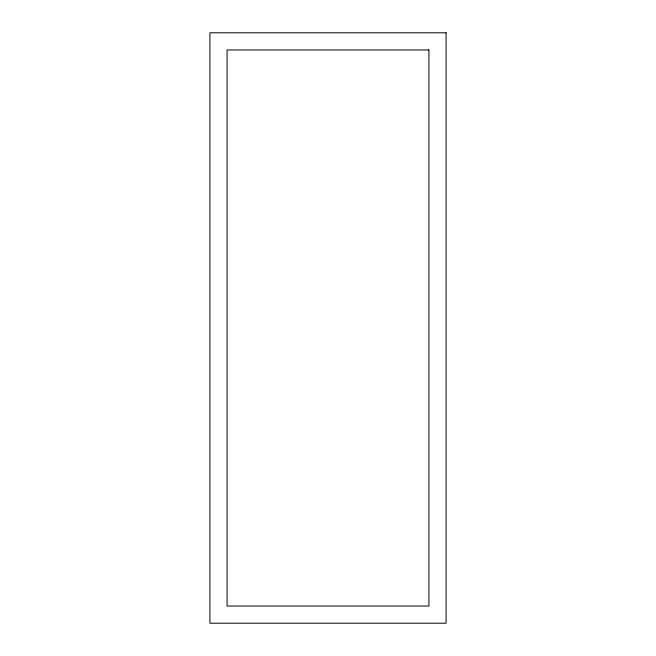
<?xml version="1.0" encoding="UTF-8"?>
<svg xmlns="http://www.w3.org/2000/svg" width="656" height="656" viewBox="0 0 656 656"><rect width="100%" height="100%" fill="white"/><g stroke="black" fill="none" stroke-linecap="round" stroke-linejoin="round"><path stroke-width="0.98" d="M446.08 32.8L209.92 32.8L209.92 623.2L446.08 623.2L446.08 32.8M428.926 49.954L227.074 49.954L227.074 606.046L428.926 606.046L428.926 49.954"/></g></svg>
